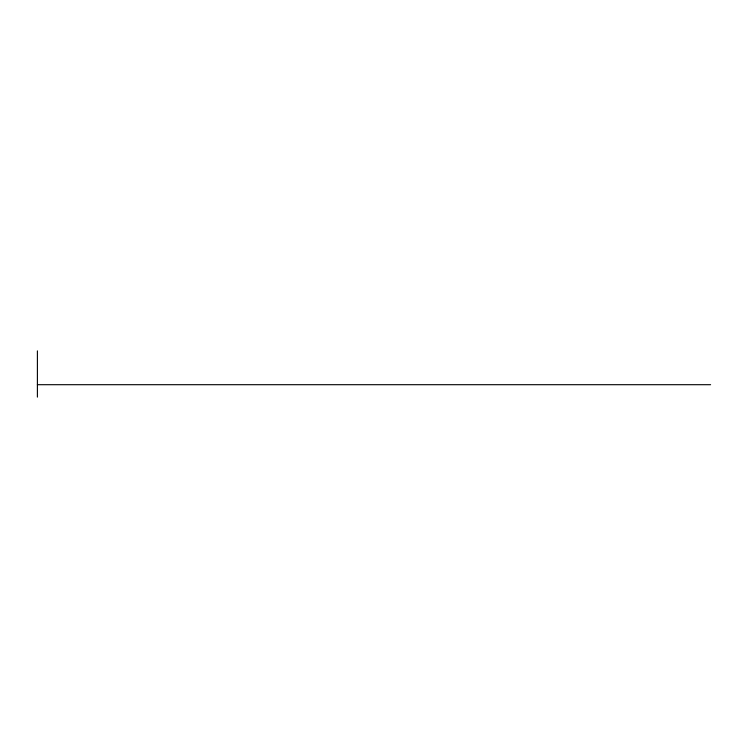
<?xml version="1.0" encoding="UTF-8"?>
<svg xmlns="http://www.w3.org/2000/svg" width="748" height="748" viewBox="0 0 748 748"><rect width="100%" height="100%" fill="white"/><g stroke="black" fill="none" stroke-linecap="round" stroke-linejoin="round"><path stroke-width="1.12" d="M37.4 384.696L710.6 384.696M37.4 350.887L37.4 397.113"/></g></svg>
